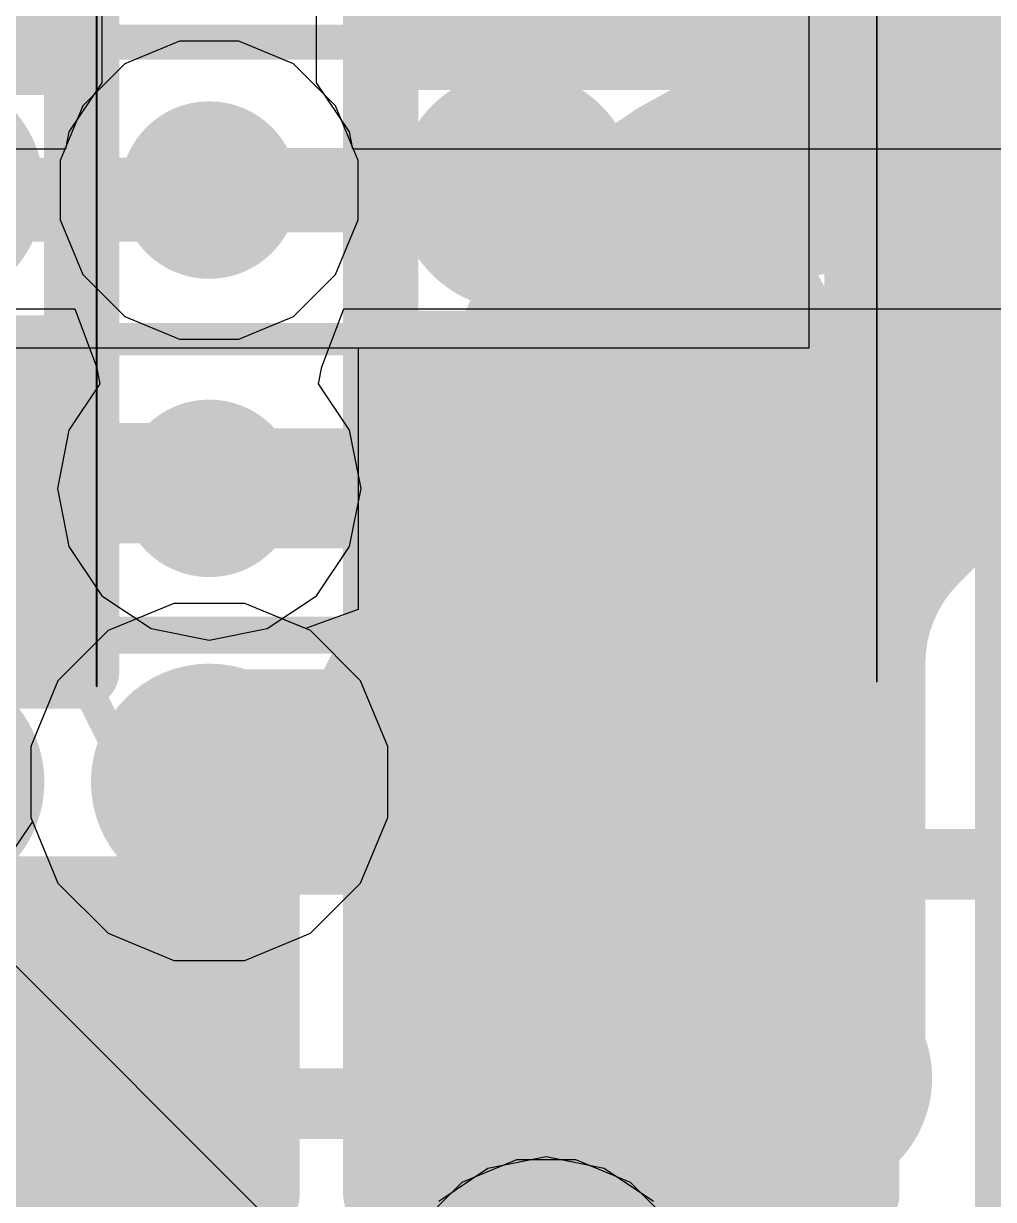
# Model space of a CAD drawing. Header units: inches. Extents: x -6 to 284, y -12 to 154.
# Drawn here: x 54.936 to 56.575, y -5.9 to -3.913 of the extents above; entities that cross this region are included whole.
import ezdxf

# ---------------------------------------------------------------- set-up
doc = ezdxf.new("R2010")
doc.units = ezdxf.units.IN
for name, color, linetype in [('Bottom Layer', 5, 'Continuous'), ('Bottom Paste', 16, 'Continuous'), ('Bottom Solder', 6, 'Continuous'), ('Drill Drawing', 1, 'Continuous'), ('GND-1', 16, 'Continuous'), ('GND-2', 90, 'Continuous'), ('GND-3', 216, 'Continuous'), ('GND-4', 54, 'Continuous'), ('PWR-1', 156, 'Continuous'), ('PWR-2', 130, 'Continuous'), ('Signal L1', 76, 'Continuous'), ('Signal L2', 6, 'Continuous'), ('Top Layer', 1, 'Continuous'), ('Top Overlay', 2, 'Continuous'), ('Top Paste', 8, 'Continuous'), ('Top Solder', 216, 'Continuous'), ('Via Holes', 16, 'Continuous')]:
    doc.layers.add(name, color=color, linetype=linetype)

# ---------------------------------------------------------------- blocks, each defined once
blk = doc.blocks.new('FBGA_153_11_5_13__B_131')
at = {"layer": 'Bottom Layer'}
h = blk.add_hatch(color=5, dxfattribs=at)
edge = h.paths.add_edge_path()
edge.add_arc((-1.25, 0.25), 0.127, 0, 360)
h = blk.add_hatch(color=5, dxfattribs=at)
edge = h.paths.add_edge_path()
edge.add_arc((-1.25, -0.25), 0.127, 0, 360)
h = blk.add_hatch(color=5, dxfattribs=at)
edge = h.paths.add_edge_path()
edge.add_arc((-1.25, -0.75), 0.127, 0, 360)
h = blk.add_hatch(color=5, dxfattribs=at)
edge = h.paths.add_edge_path()
edge.add_arc((-1.25, -1.25), 0.127, 0, 360)
h = blk.add_hatch(color=5, dxfattribs=at)
edge = h.paths.add_edge_path()
edge.add_arc((-0.75, -1.25), 0.127, 0, 360)
at = {"layer": 'Bottom Paste'}
h = blk.add_hatch(color=16, dxfattribs=at)
edge = h.paths.add_edge_path()
edge.add_arc((-1.25, 0.25), 0.127, 0, 360)
h = blk.add_hatch(color=16, dxfattribs=at)
edge = h.paths.add_edge_path()
edge.add_arc((-1.25, -0.25), 0.127, 0, 360)
h = blk.add_hatch(color=16, dxfattribs=at)
edge = h.paths.add_edge_path()
edge.add_arc((-1.25, -0.75), 0.127, 0, 360)
h = blk.add_hatch(color=16, dxfattribs=at)
edge = h.paths.add_edge_path()
edge.add_arc((-1.25, -1.25), 0.127, 0, 360)
h = blk.add_hatch(color=16, dxfattribs=at)
edge = h.paths.add_edge_path()
edge.add_arc((-0.75, -1.25), 0.127, 0, 360)
at = {"layer": 'Bottom Solder'}
h = blk.add_hatch(color=6, dxfattribs=at)
edge = h.paths.add_edge_path()
edge.add_arc((-2.25, 0.25), 0.202, 0, 360)
h = blk.add_hatch(color=6, dxfattribs=at)
edge = h.paths.add_edge_path()
edge.add_arc((-1.25, 0.25), 0.202, 0, 360)
h = blk.add_hatch(color=6, dxfattribs=at)
edge = h.paths.add_edge_path()
edge.add_arc((-2.25, -0.25), 0.202, 0, 360)
h = blk.add_hatch(color=6, dxfattribs=at)
edge = h.paths.add_edge_path()
edge.add_arc((-1.25, -0.25), 0.202, 0, 360)
h = blk.add_hatch(color=6, dxfattribs=at)
edge = h.paths.add_edge_path()
edge.add_arc((-2.25, -0.75), 0.202, 0, 360)
h = blk.add_hatch(color=6, dxfattribs=at)
edge = h.paths.add_edge_path()
edge.add_arc((-1.25, -0.75), 0.202, 0, 360)
h = blk.add_hatch(color=6, dxfattribs=at)
edge = h.paths.add_edge_path()
edge.add_arc((-2.25, -1.25), 0.202, 0, 360)
h = blk.add_hatch(color=6, dxfattribs=at)
edge = h.paths.add_edge_path()
edge.add_arc((-1.25, -1.25), 0.202, 0, 360)
h = blk.add_hatch(color=6, dxfattribs=at)
edge = h.paths.add_edge_path()
edge.add_arc((-0.75, -1.25), 0.202, 0, 360)
h = blk.add_hatch(color=6, dxfattribs=at)
edge = h.paths.add_edge_path()
edge.add_arc((-0.25, -1.25), 0.202, 0, 360)
blk = doc.blocks.new('R___0402_158')
at = {"layer": 'Top Layer'}
for points in [[(-0.6985, -0.3175), (-0.6985, 0.3175), (-0.2413, 0.3175), (-0.2413, -0.3175)], [(0.2413, -0.3175), (0.2413, 0.3175), (0.6985, 0.3175), (0.6985, -0.3175)]]:
    blk.add_hatch(color=1, dxfattribs=at).paths.add_polyline_path(points)
at = {"layer": 'Top Paste'}
for points in [[(-0.6985, -0.3175), (-0.6985, 0.3175), (-0.2413, 0.3175), (-0.2413, -0.3175)], [(0.2413, -0.3175), (0.2413, 0.3175), (0.6985, 0.3175), (0.6985, -0.3175)]]:
    blk.add_hatch(color=8, dxfattribs=at).paths.add_polyline_path(points)
at = {"layer": 'Top Solder'}
for points in [[(-0.7535, -0.3725), (-0.7535, 0.3725), (-0.1863, 0.3725), (-0.1863, -0.3725)], [(0.1863, -0.3725), (0.1863, 0.3725), (0.7535, 0.3725), (0.7535, -0.3725)]]:
    blk.add_hatch(color=216, dxfattribs=at).paths.add_polyline_path(points)
at = {"layer": 'Top Overlay'}
for points in [[(-0.7874, 0.4064, 0.127, 0.127, 0), (0.7874, 0.4064, 0.127, 0.127, 0)], [(-0.7874, 0.4064, 0.127, 0.127, 0), (-0.7874, -0.4064, 0.127, 0.127, 0)], [(0.7874, 0.4064, 0.127, 0.127, 0), (0.7874, -0.4064, 0.127, 0.127, 0)], [(-0.7874, -0.4064, 0.127, 0.127, 0), (0.7874, -0.4064, 0.127, 0.127, 0)], [(-0.8128, -0.4318, 0.00323, 0.00323, 0), (0.8128, -0.4318, 0.00323, 0.00323, 0)]]:
    blk.add_lwpolyline(points, format="xyseb", dxfattribs=at)
for points in [[(-0.8191, 0.4064, 0.0635, 0.0635, 1), (-0.7556, 0.4064, 0.0635, 0.0635, 1)], [(-0.8191, 0.4064, 0.0635, 0.0635, 1), (-0.7556, 0.4064, 0.0635, 0.0635, 1)], [(0.7556, 0.4064, 0.0635, 0.0635, 1), (0.8191, 0.4064, 0.0635, 0.0635, 1)], [(0.7556, 0.4064, 0.0635, 0.0635, 1), (0.8191, 0.4064, 0.0635, 0.0635, 1)], [(-0.8191, -0.4064, 0.0635, 0.0635, 1), (-0.7556, -0.4064, 0.0635, 0.0635, 1)], [(-0.8191, -0.4064, 0.0635, 0.0635, 1), (-0.7556, -0.4064, 0.0635, 0.0635, 1)], [(0.7556, -0.4064, 0.0635, 0.0635, 1), (0.8191, -0.4064, 0.0635, 0.0635, 1)], [(0.7556, -0.4064, 0.0635, 0.0635, 1), (0.8191, -0.4064, 0.0635, 0.0635, 1)], [(-0.8136, -0.4318, 0.00161, 0.00161, 1), (-0.812, -0.4318, 0.00161, 0.00161, 1)], [(0.812, -0.4318, 0.00161, 0.00161, 1), (0.8136, -0.4318, 0.00161, 0.00161, 1)]]:
    blk.add_lwpolyline(points, format="xyseb", close=True, dxfattribs=at)
blk = doc.blocks.new('R___0402_159')
at = {"layer": 'Top Layer'}
for points in [[(-0.6985, -0.3175), (-0.6985, 0.3175), (-0.2413, 0.3175), (-0.2413, -0.3175)], [(0.2413, -0.3175), (0.2413, 0.3175), (0.6985, 0.3175), (0.6985, -0.3175)]]:
    blk.add_hatch(color=1, dxfattribs=at).paths.add_polyline_path(points)
at = {"layer": 'Top Paste'}
for points in [[(-0.6985, -0.3175), (-0.6985, 0.3175), (-0.2413, 0.3175), (-0.2413, -0.3175)], [(0.2413, -0.3175), (0.2413, 0.3175), (0.6985, 0.3175), (0.6985, -0.3175)]]:
    blk.add_hatch(color=8, dxfattribs=at).paths.add_polyline_path(points)
at = {"layer": 'Top Solder'}
for points in [[(-0.7535, -0.3725), (-0.7535, 0.3725), (-0.1863, 0.3725), (-0.1863, -0.3725)], [(0.1863, -0.3725), (0.1863, 0.3725), (0.7535, 0.3725), (0.7535, -0.3725)]]:
    blk.add_hatch(color=216, dxfattribs=at).paths.add_polyline_path(points)
at = {"layer": 'Top Overlay'}
for points in [[(-0.7874, 0.4064, 0.127, 0.127, 0), (0.7874, 0.4064, 0.127, 0.127, 0)], [(-0.7874, 0.4064, 0.127, 0.127, 0), (-0.7874, -0.4064, 0.127, 0.127, 0)], [(0.7874, 0.4064, 0.127, 0.127, 0), (0.7874, -0.4064, 0.127, 0.127, 0)], [(-0.7874, -0.4064, 0.127, 0.127, 0), (0.7874, -0.4064, 0.127, 0.127, 0)], [(-0.8128, -0.4318, 0.00323, 0.00323, 0), (0.8128, -0.4318, 0.00323, 0.00323, 0)]]:
    blk.add_lwpolyline(points, format="xyseb", dxfattribs=at)
for points in [[(-0.8191, 0.4064, 0.0635, 0.0635, 1), (-0.7556, 0.4064, 0.0635, 0.0635, 1)], [(-0.8191, 0.4064, 0.0635, 0.0635, 1), (-0.7556, 0.4064, 0.0635, 0.0635, 1)], [(0.7556, 0.4064, 0.0635, 0.0635, 1), (0.8191, 0.4064, 0.0635, 0.0635, 1)], [(0.7556, 0.4064, 0.0635, 0.0635, 1), (0.8191, 0.4064, 0.0635, 0.0635, 1)], [(-0.8191, -0.4064, 0.0635, 0.0635, 1), (-0.7556, -0.4064, 0.0635, 0.0635, 1)], [(-0.8191, -0.4064, 0.0635, 0.0635, 1), (-0.7556, -0.4064, 0.0635, 0.0635, 1)], [(0.7556, -0.4064, 0.0635, 0.0635, 1), (0.8191, -0.4064, 0.0635, 0.0635, 1)], [(0.7556, -0.4064, 0.0635, 0.0635, 1), (0.8191, -0.4064, 0.0635, 0.0635, 1)], [(-0.8136, -0.4318, 0.00161, 0.00161, 1), (-0.812, -0.4318, 0.00161, 0.00161, 1)], [(0.812, -0.4318, 0.00161, 0.00161, 1), (0.8136, -0.4318, 0.00161, 0.00161, 1)]]:
    blk.add_lwpolyline(points, format="xyseb", close=True, dxfattribs=at)
blk = doc.blocks.new('C___0402_323')
at = {"layer": 'Top Layer'}
for points in [[(-0.6985, -0.3175), (-0.6985, 0.3175), (-0.2413, 0.3175), (-0.2413, -0.3175)], [(0.2413, -0.3175), (0.2413, 0.3175), (0.6985, 0.3175), (0.6985, -0.3175)]]:
    blk.add_hatch(color=1, dxfattribs=at).paths.add_polyline_path(points)
at = {"layer": 'Top Paste'}
for points in [[(-0.6985, -0.3175), (-0.6985, 0.3175), (-0.2413, 0.3175), (-0.2413, -0.3175)], [(0.2413, -0.3175), (0.2413, 0.3175), (0.6985, 0.3175), (0.6985, -0.3175)]]:
    blk.add_hatch(color=8, dxfattribs=at).paths.add_polyline_path(points)
at = {"layer": 'Top Solder'}
for points in [[(-0.7585, -0.3775), (-0.7585, 0.3775), (-0.1813, 0.3775), (-0.1813, -0.3775)], [(0.1813, -0.3775), (0.1813, 0.3775), (0.7585, 0.3775), (0.7585, -0.3775)]]:
    blk.add_hatch(color=216, dxfattribs=at).paths.add_polyline_path(points)
at = {"layer": 'Top Overlay'}
for points in [[(-0.7874, 0.4064, 0.127, 0.127, 0), (-0.2794, 0.4064, 0.127, 0.127, 0)], [(-0.7874, 0.4064, 0.127, 0.127, 0), (-0.7874, -0.4064, 0.127, 0.127, 0)], [(0.2794, 0.4064, 0.127, 0.127, 0), (0.7874, 0.4064, 0.127, 0.127, 0)], [(0.7874, 0.4064, 0.127, 0.127, 0), (0.7874, -0.4064, 0.127, 0.127, 0)], [(-0.7874, -0.4064, 0.127, 0.127, 0), (-0.2794, -0.4064, 0.127, 0.127, 0)], [(0.7874, -0.4064, 0.127, 0.127, 0), (0.2794, -0.4064, 0.127, 0.127, 0)]]:
    blk.add_lwpolyline(points, format="xyseb", dxfattribs=at)
for points in [[(-0.8191, 0.4064, 0.0635, 0.0635, 1), (-0.7556, 0.4064, 0.0635, 0.0635, 1)], [(-0.8191, 0.4064, 0.0635, 0.0635, 1), (-0.7556, 0.4064, 0.0635, 0.0635, 1)], [(-0.3111, 0.4064, 0.0635, 0.0635, 1), (-0.2477, 0.4064, 0.0635, 0.0635, 1)], [(0.2477, 0.4064, 0.0635, 0.0635, 1), (0.3112, 0.4064, 0.0635, 0.0635, 1)], [(0.7556, 0.4064, 0.0635, 0.0635, 1), (0.8191, 0.4064, 0.0635, 0.0635, 1)], [(0.7556, 0.4064, 0.0635, 0.0635, 1), (0.8191, 0.4064, 0.0635, 0.0635, 1)], [(-0.8191, -0.4064, 0.0635, 0.0635, 1), (-0.7556, -0.4064, 0.0635, 0.0635, 1)], [(-0.8191, -0.4064, 0.0635, 0.0635, 1), (-0.7556, -0.4064, 0.0635, 0.0635, 1)], [(-0.3111, -0.4064, 0.0635, 0.0635, 1), (-0.2477, -0.4064, 0.0635, 0.0635, 1)], [(0.2477, -0.4064, 0.0635, 0.0635, 1), (0.3112, -0.4064, 0.0635, 0.0635, 1)], [(0.7556, -0.4064, 0.0635, 0.0635, 1), (0.8191, -0.4064, 0.0635, 0.0635, 1)], [(0.7556, -0.4064, 0.0635, 0.0635, 1), (0.8191, -0.4064, 0.0635, 0.0635, 1)]]:
    blk.add_lwpolyline(points, format="xyseb", close=True, dxfattribs=at)
blk = doc.blocks.new('C___0402_327')
at = {"layer": 'Top Layer'}
for points in [[(-0.6985, -0.3175), (-0.6985, 0.3175), (-0.2413, 0.3175), (-0.2413, -0.3175)], [(0.2413, -0.3175), (0.2413, 0.3175), (0.6985, 0.3175), (0.6985, -0.3175)]]:
    blk.add_hatch(color=1, dxfattribs=at).paths.add_polyline_path(points)
at = {"layer": 'Top Paste'}
for points in [[(-0.6985, -0.3175), (-0.6985, 0.3175), (-0.2413, 0.3175), (-0.2413, -0.3175)], [(0.2413, -0.3175), (0.2413, 0.3175), (0.6985, 0.3175), (0.6985, -0.3175)]]:
    blk.add_hatch(color=8, dxfattribs=at).paths.add_polyline_path(points)
at = {"layer": 'Top Solder'}
for points in [[(-0.7585, -0.3775), (-0.7585, 0.3775), (-0.1813, 0.3775), (-0.1813, -0.3775)], [(0.1813, -0.3775), (0.1813, 0.3775), (0.7585, 0.3775), (0.7585, -0.3775)]]:
    blk.add_hatch(color=216, dxfattribs=at).paths.add_polyline_path(points)
at = {"layer": 'Top Overlay'}
for points in [[(-0.7874, 0.4064, 0.127, 0.127, 0), (-0.2794, 0.4064, 0.127, 0.127, 0)], [(-0.7874, 0.4064, 0.127, 0.127, 0), (-0.7874, -0.4064, 0.127, 0.127, 0)], [(0.2794, 0.4064, 0.127, 0.127, 0), (0.7874, 0.4064, 0.127, 0.127, 0)], [(0.7874, 0.4064, 0.127, 0.127, 0), (0.7874, -0.4064, 0.127, 0.127, 0)], [(-0.7874, -0.4064, 0.127, 0.127, 0), (-0.2794, -0.4064, 0.127, 0.127, 0)], [(0.2794, -0.4064, 0.127, 0.127, 0), (0.7874, -0.4064, 0.127, 0.127, 0)]]:
    blk.add_lwpolyline(points, format="xyseb", dxfattribs=at)
for points in [[(-0.8191, 0.4064, 0.0635, 0.0635, 1), (-0.7556, 0.4064, 0.0635, 0.0635, 1)], [(-0.8191, 0.4064, 0.0635, 0.0635, 1), (-0.7556, 0.4064, 0.0635, 0.0635, 1)], [(-0.3111, 0.4064, 0.0635, 0.0635, 1), (-0.2477, 0.4064, 0.0635, 0.0635, 1)], [(0.2477, 0.4064, 0.0635, 0.0635, 1), (0.3111, 0.4064, 0.0635, 0.0635, 1)], [(0.7556, 0.4064, 0.0635, 0.0635, 1), (0.8191, 0.4064, 0.0635, 0.0635, 1)], [(0.7556, 0.4064, 0.0635, 0.0635, 1), (0.8191, 0.4064, 0.0635, 0.0635, 1)], [(-0.8191, -0.4064, 0.0635, 0.0635, 1), (-0.7556, -0.4064, 0.0635, 0.0635, 1)], [(-0.8191, -0.4064, 0.0635, 0.0635, 1), (-0.7556, -0.4064, 0.0635, 0.0635, 1)], [(-0.3111, -0.4064, 0.0635, 0.0635, 1), (-0.2477, -0.4064, 0.0635, 0.0635, 1)], [(0.2477, -0.4064, 0.0635, 0.0635, 1), (0.3111, -0.4064, 0.0635, 0.0635, 1)], [(0.7556, -0.4064, 0.0635, 0.0635, 1), (0.8191, -0.4064, 0.0635, 0.0635, 1)], [(0.7556, -0.4064, 0.0635, 0.0635, 1), (0.8191, -0.4064, 0.0635, 0.0635, 1)]]:
    blk.add_lwpolyline(points, format="xyseb", close=True, dxfattribs=at)

msp = doc.modelspace()

# ---------------------------------------------------------------- hatches: boundary and pattern name
at = {"layer": 'Bottom Layer'}
h = msp.add_hatch(color=5, dxfattribs=at)
edge = h.paths.add_edge_path()
edge.add_arc((55.2499, -4.1944), 0.15, 0, 360)
h = msp.add_hatch(color=5, dxfattribs=at)
edge = h.paths.add_edge_path()
edge.add_arc((55.2499, -4.6983), 0.15, 0, 360)
h = msp.add_hatch(color=5, dxfattribs=at)
edge = h.paths.add_edge_path()
edge.add_arc((55.2501, -5.1944), 0.2, 0, 360)
at = {"layer": 'GND-1'}
h = msp.add_hatch(color=16, dxfattribs=at)
edge = h.paths.add_edge_path()
edge.add_arc((55.2499, -4.1944), 0.15, 0, 360)
h = msp.add_hatch(color=16, dxfattribs=at)
edge = h.paths.add_edge_path()
edge.add_arc((55.2499, -4.6983), 0.15, 0, 360)
h = msp.add_hatch(color=16, dxfattribs=at)
edge = h.paths.add_edge_path()
edge.add_arc((55.2501, -5.1944), 0.2, 0, 360)
at = {"layer": 'GND-2'}
h = msp.add_hatch(color=90, dxfattribs=at)
edge = h.paths.add_edge_path()
edge.add_arc((55.2499, -4.1944), 0.15, 0, 360)
h = msp.add_hatch(color=90, dxfattribs=at)
edge = h.paths.add_edge_path()
edge.add_arc((55.2499, -4.6983), 0.15, 0, 360)
h = msp.add_hatch(color=90, dxfattribs=at)
edge = h.paths.add_edge_path()
edge.add_arc((55.2501, -5.1944), 0.2, 0, 360)
at = {"layer": 'GND-3'}
h = msp.add_hatch(color=216, dxfattribs=at)
edge = h.paths.add_edge_path()
edge.add_arc((55.2499, -4.1944), 0.15, 0, 360)
h = msp.add_hatch(color=216, dxfattribs=at)
edge = h.paths.add_edge_path()
edge.add_arc((55.2499, -4.6983), 0.15, 0, 360)
h = msp.add_hatch(color=216, dxfattribs=at)
edge = h.paths.add_edge_path()
edge.add_arc((55.2501, -5.1944), 0.2, 0, 360)
at = {"layer": 'GND-4'}
h = msp.add_hatch(color=54, dxfattribs=at)
edge = h.paths.add_edge_path()
edge.add_arc((55.2499, -4.1944), 0.15, 0, 360)
h = msp.add_hatch(color=54, dxfattribs=at)
edge = h.paths.add_edge_path()
edge.add_arc((55.2499, -4.6983), 0.15, 0, 360)
h = msp.add_hatch(color=54, dxfattribs=at)
edge = h.paths.add_edge_path()
edge.add_arc((55.2501, -5.1944), 0.2, 0, 360)
at = {"layer": 'PWR-1'}
h = msp.add_hatch(color=156, dxfattribs=at)
edge = h.paths.add_edge_path()
edge.add_arc((55.2499, -4.1944), 0.15, 0, 360)
h = msp.add_hatch(color=156, dxfattribs=at)
edge = h.paths.add_edge_path()
edge.add_arc((55.2499, -4.6983), 0.15, 0, 360)
h = msp.add_hatch(color=156, dxfattribs=at)
edge = h.paths.add_edge_path()
edge.add_arc((55.2501, -5.1944), 0.2, 0, 360)
at = {"layer": 'PWR-2'}
h = msp.add_hatch(color=130, dxfattribs=at)
edge = h.paths.add_edge_path()
edge.add_arc((55.2499, -4.1944), 0.15, 0, 360)
h = msp.add_hatch(color=130, dxfattribs=at)
edge = h.paths.add_edge_path()
edge.add_arc((55.2499, -4.6983), 0.15, 0, 360)
h = msp.add_hatch(color=130, dxfattribs=at)
edge = h.paths.add_edge_path()
edge.add_arc((55.2501, -5.1944), 0.2, 0, 360)
at = {"layer": 'Signal L1'}
h = msp.add_hatch(color=76, dxfattribs=at)
edge = h.paths.add_edge_path()
edge.add_arc((55.2499, -4.1944), 0.15, 0, 360)
h = msp.add_hatch(color=76, dxfattribs=at)
edge = h.paths.add_edge_path()
edge.add_arc((55.2499, -4.6983), 0.15, 0, 360)
h = msp.add_hatch(color=76, dxfattribs=at)
edge = h.paths.add_edge_path()
edge.add_arc((55.2501, -5.1944), 0.2, 0, 360)
at = {"layer": 'Signal L2'}
h = msp.add_hatch(color=6, dxfattribs=at)
edge = h.paths.add_edge_path()
edge.add_arc((55.2499, -4.1944), 0.15, 0, 360)
h = msp.add_hatch(color=6, dxfattribs=at)
edge = h.paths.add_edge_path()
edge.add_arc((55.2499, -4.6983), 0.15, 0, 360)
h = msp.add_hatch(color=6, dxfattribs=at)
edge = h.paths.add_edge_path()
edge.add_arc((55.2501, -5.1944), 0.2, 0, 360)
at = {"layer": 'Top Layer'}
h = msp.add_hatch(color=1, dxfattribs=at)
edge = h.paths.add_edge_path()
edge.add_arc((55.2499, -4.1944), 0.15, 0, 360)
h = msp.add_hatch(color=1, dxfattribs=at)
edge = h.paths.add_edge_path()
edge.add_arc((55.2499, -4.6983), 0.15, 0, 360)
h = msp.add_hatch(color=1, dxfattribs=at)
edge = h.paths.add_edge_path()
edge.add_arc((55.2501, -5.1944), 0.2, 0, 360)
msp.add_hatch(color=1, dxfattribs=at).paths.add_polyline_path([(54.6154, -5.9296), (55.3458, -5.9296), (55.3458, -5.4724), (54.6154, -5.4724)])
at = {"layer": 'Via Holes'}
h = msp.add_hatch(color=7, dxfattribs=at)
edge = h.paths.add_edge_path()
edge.add_arc((55.2499, -4.1944), 0.075, 0, 360)
h = msp.add_hatch(color=7, dxfattribs=at)
edge = h.paths.add_edge_path()
edge.add_arc((55.2499, -4.6983), 0.075, 0, 360)
h = msp.add_hatch(color=7, dxfattribs=at)
edge = h.paths.add_edge_path()
edge.add_arc((55.2501, -5.1944), 0.1, 0, 360)

# ---------------------------------------------------------------- linework, layer by layer
at = {"layer": 'Bottom Layer'}
for points in [[(56.5346, -4.0287, 0.381, 0.381, -0.414214), (56.8943, -3.669, 0.381, 0.381, 0)], [(56.5346, -4.546, 0.381, 0.381, 0), (56.5346, -4.0287, 0.381, 0.381, 0)], [(55.2499, -4.1944, 0.1041, 0.1041, 0), (55.7693, -4.1944, 0.1041, 0.1041, 0)], [(56.3808, -4.7252, 0.381, 0.381, 0), (56.4838, -4.6222, 0.381, 0.381, 0)], [(56.4838, -4.6222, 0.254, 0.254, 0), (57.0828, -4.6222, 0.254, 0.254, 0)], [(56.2694, -4.9944, 0.381, 0.381, -0.198764), (56.3808, -4.7252, 0.381, 0.381, 0)], [(55.2499, -4.6983, 0.2032, 0.2032, 0), (55.7653, -4.6983, 0.2032, 0.2032, 0)], [(56.2694, -5.2124, 0.381, 0.381, 0), (56.2694, -4.9944, 0.381, 0.381, 0)], [(55.2501, -5.1944, 0.381, 0.381, 0), (55.7693, -5.1944, 0.381, 0.381, 0)], [(55.7693, -5.1944, 0.381, 0.381, 0), (56.2514, -5.1944, 0.381, 0.381, 0)], [(56.2694, -5.6945, 0.381, 0.381, 0), (56.2694, -5.2124, 0.381, 0.381, 0)], [(56.2514, -5.1944, 0.254, 0.254, 0), (56.2694, -5.2124, 0.254, 0.254, 0)]]:
    msp.add_lwpolyline(points, format="xyseb", dxfattribs=at)
for points in [[(56.4394, -4.0287, 0.1905, 0.1905, 1), (56.6299, -4.0287, 0.1905, 0.1905, 1)], [(56.4394, -4.0287, 0.1905, 0.1905, 1), (56.6299, -4.0287, 0.1905, 0.1905, 1)], [(55.2239, -4.1944, 0.0521, 0.0521, 1), (55.2759, -4.1944, 0.0521, 0.0521, 1)], [(55.7432, -4.1944, 0.0521, 0.0521, 1), (55.7953, -4.1944, 0.0521, 0.0521, 1)], [(56.4394, -4.546, 0.1905, 0.1905, 1), (56.6299, -4.546, 0.1905, 0.1905, 1)], [(56.3886, -4.6222, 0.1905, 0.1905, 1), (56.5791, -4.6222, 0.1905, 0.1905, 1)], [(56.4203, -4.6222, 0.127, 0.127, 1), (56.5473, -4.6222, 0.127, 0.127, 1)], [(56.2856, -4.7252, 0.1905, 0.1905, 1), (56.4761, -4.7252, 0.1905, 0.1905, 1)], [(56.2856, -4.7252, 0.1905, 0.1905, 1), (56.4761, -4.7252, 0.1905, 0.1905, 1)], [(55.1991, -4.6983, 0.1016, 0.1016, 1), (55.3007, -4.6983, 0.1016, 0.1016, 1)], [(55.7145, -4.6983, 0.1016, 0.1016, 1), (55.8161, -4.6983, 0.1016, 0.1016, 1)], [(56.1742, -4.9944, 0.1905, 0.1905, 1), (56.3647, -4.9944, 0.1905, 0.1905, 1)], [(56.1742, -4.9944, 0.1905, 0.1905, 1), (56.3647, -4.9944, 0.1905, 0.1905, 1)], [(55.1549, -5.1944, 0.1905, 0.1905, 1), (55.3454, -5.1944, 0.1905, 0.1905, 1)], [(55.674, -5.1944, 0.1905, 0.1905, 1), (55.8645, -5.1944, 0.1905, 0.1905, 1)], [(55.674, -5.1944, 0.1905, 0.1905, 1), (55.8645, -5.1944, 0.1905, 0.1905, 1)], [(56.1561, -5.1944, 0.1905, 0.1905, 1), (56.3466, -5.1944, 0.1905, 0.1905, 1)], [(56.1742, -5.2124, 0.1905, 0.1905, 1), (56.3647, -5.2124, 0.1905, 0.1905, 1)], [(56.1742, -5.2124, 0.1905, 0.1905, 1), (56.3647, -5.2124, 0.1905, 0.1905, 1)], [(56.1879, -5.1944, 0.127, 0.127, 1), (56.3149, -5.1944, 0.127, 0.127, 1)], [(56.2059, -5.2124, 0.127, 0.127, 1), (56.3329, -5.2124, 0.127, 0.127, 1)], [(56.1742, -5.6945, 0.1905, 0.1905, 1), (56.3647, -5.6945, 0.1905, 0.1905, 1)]]:
    msp.add_lwpolyline(points, format="xyseb", close=True, dxfattribs=at)
at = {"layer": 'Drill Drawing'}
for points in [[(54.9959, -3.9485, 0.0508, 0.0508, 0), (54.9959, -3.4405, 0.0508, 0.0508, 0)], [(55.5039, -3.9485, 0.0508, 0.0508, 0), (55.5039, -3.4405, 0.0508, 0.0508, 0)], [(54.9959, -3.9404, 0.0508, 0.0508, 0), (55.5039, -3.9404, 0.0508, 0.0508, 0)], [(54.9959, -4.4484, 0.0508, 0.0508, 0), (54.9959, -3.9404, 0.0508, 0.0508, 0)], [(54.9959, -3.9485, 0.0508, 0.0508, 0), (55.5039, -3.9485, 0.0508, 0.0508, 0)], [(55.5039, -4.4484, 0.0508, 0.0508, 0), (55.5039, -3.9404, 0.0508, 0.0508, 0)], [(54.9959, -4.4443, 0.0508, 0.0508, 0), (55.5039, -4.4443, 0.0508, 0.0508, 0)], [(54.9959, -4.9523, 0.0508, 0.0508, 0), (54.9959, -4.4443, 0.0508, 0.0508, 0)], [(54.9959, -4.4484, 0.0508, 0.0508, 0), (55.5039, -4.4484, 0.0508, 0.0508, 0)], [(55.5039, -4.9523, 0.0508, 0.0508, 0), (55.5039, -4.4443, 0.0508, 0.0508, 0)], [(54.9959, -4.9523, 0.0508, 0.0508, 0), (55.5039, -4.9523, 0.0508, 0.0508, 0)], [(54.9961, -4.9404, 0.0508, 0.0508, 0), (55.5041, -4.9404, 0.0508, 0.0508, 0)], [(54.9961, -4.9404, 0.0508, 0.0508, 0), (55.2501, -5.4484, 0.0508, 0.0508, 0)], [(55.2501, -5.4484, 0.0508, 0.0508, 0), (55.5041, -4.9404, 0.0508, 0.0508, 0)], [(55.5651, -5.8304, 0.0508, 0.0508, 0), (56.0731, -5.8304, 0.0508, 0.0508, 0)], [(55.5651, -6.3384, 0.0508, 0.0508, 0), (55.5651, -5.8304, 0.0508, 0.0508, 0)], [(56.0731, -6.3384, 0.0508, 0.0508, 0), (56.0731, -5.8304, 0.0508, 0.0508, 0)]]:
    msp.add_lwpolyline(points, format="xyseb", dxfattribs=at)
for points in [[(54.9832, -3.9404, 0.0254, 0.0254, 1), (55.0086, -3.9404, 0.0254, 0.0254, 1)], [(54.9832, -3.9404, 0.0254, 0.0254, 1), (55.0086, -3.9404, 0.0254, 0.0254, 1)], [(54.9832, -3.9485, 0.0254, 0.0254, 1), (55.0086, -3.9485, 0.0254, 0.0254, 1)], [(54.9832, -3.9485, 0.0254, 0.0254, 1), (55.0086, -3.9485, 0.0254, 0.0254, 1)], [(55.4912, -3.9404, 0.0254, 0.0254, 1), (55.5166, -3.9404, 0.0254, 0.0254, 1)], [(55.4912, -3.9404, 0.0254, 0.0254, 1), (55.5166, -3.9404, 0.0254, 0.0254, 1)], [(55.4912, -3.9485, 0.0254, 0.0254, 1), (55.5166, -3.9485, 0.0254, 0.0254, 1)], [(55.4912, -3.9485, 0.0254, 0.0254, 1), (55.5166, -3.9485, 0.0254, 0.0254, 1)], [(54.9832, -4.4443, 0.0254, 0.0254, 1), (55.0086, -4.4443, 0.0254, 0.0254, 1)], [(54.9832, -4.4443, 0.0254, 0.0254, 1), (55.0086, -4.4443, 0.0254, 0.0254, 1)], [(54.9832, -4.4484, 0.0254, 0.0254, 1), (55.0086, -4.4484, 0.0254, 0.0254, 1)], [(54.9832, -4.4484, 0.0254, 0.0254, 1), (55.0086, -4.4484, 0.0254, 0.0254, 1)], [(55.4912, -4.4443, 0.0254, 0.0254, 1), (55.5166, -4.4443, 0.0254, 0.0254, 1)], [(55.4912, -4.4443, 0.0254, 0.0254, 1), (55.5166, -4.4443, 0.0254, 0.0254, 1)], [(55.4912, -4.4484, 0.0254, 0.0254, 1), (55.5166, -4.4484, 0.0254, 0.0254, 1)], [(55.4912, -4.4484, 0.0254, 0.0254, 1), (55.5166, -4.4484, 0.0254, 0.0254, 1)], [(54.9832, -4.9523, 0.0254, 0.0254, 1), (55.0086, -4.9523, 0.0254, 0.0254, 1)], [(54.9832, -4.9523, 0.0254, 0.0254, 1), (55.0086, -4.9523, 0.0254, 0.0254, 1)], [(54.9834, -4.9404, 0.0254, 0.0254, 1), (55.0088, -4.9404, 0.0254, 0.0254, 1)], [(54.9834, -4.9404, 0.0254, 0.0254, 1), (55.0088, -4.9404, 0.0254, 0.0254, 1)], [(55.4912, -4.9523, 0.0254, 0.0254, 1), (55.5166, -4.9523, 0.0254, 0.0254, 1)], [(55.4912, -4.9523, 0.0254, 0.0254, 1), (55.5166, -4.9523, 0.0254, 0.0254, 1)], [(55.4914, -4.9404, 0.0254, 0.0254, 1), (55.5168, -4.9404, 0.0254, 0.0254, 1)], [(55.4914, -4.9404, 0.0254, 0.0254, 1), (55.5168, -4.9404, 0.0254, 0.0254, 1)], [(55.2374, -5.4484, 0.0254, 0.0254, 1), (55.2628, -5.4484, 0.0254, 0.0254, 1)], [(55.2374, -5.4484, 0.0254, 0.0254, 1), (55.2628, -5.4484, 0.0254, 0.0254, 1)], [(55.5524, -5.8304, 0.0254, 0.0254, 1), (55.5778, -5.8304, 0.0254, 0.0254, 1)], [(55.5524, -5.8304, 0.0254, 0.0254, 1), (55.5778, -5.8304, 0.0254, 0.0254, 1)], [(56.0604, -5.8304, 0.0254, 0.0254, 1), (56.0858, -5.8304, 0.0254, 0.0254, 1)], [(56.0604, -5.8304, 0.0254, 0.0254, 1), (56.0858, -5.8304, 0.0254, 0.0254, 1)]]:
    msp.add_lwpolyline(points, format="xyseb", close=True, dxfattribs=at)
at = {"layer": 'GND-1'}
for p, q in [((55.1999, -3.9428), (55.1074, -3.9811)), ((55.3, -3.9428), (55.1999, -3.9428)), ((55.3924, -3.9811), (55.3, -3.9428)), ((55.1074, -3.9811), (55.0366, -4.0518)), ((55.4632, -4.0518), (55.3924, -3.9811)), ((55.0366, -4.0518), (54.9983, -4.1443)), ((55.5015, -4.1443), (55.4632, -4.0518)), ((54.9983, -4.1443), (54.9983, -4.2444)), ((55.5015, -4.2444), (55.5015, -4.1443)), ((54.9983, -4.2444), (55.0366, -4.3369)), ((55.4632, -4.3369), (55.5015, -4.2444)), ((55.0366, -4.3369), (55.1074, -4.4077)), ((55.3924, -4.4077), (55.4632, -4.3369)), ((55.1074, -4.4077), (55.1999, -4.446)), ((55.3, -4.446), (55.3924, -4.4077)), ((55.1999, -4.446), (55.3, -4.446)), ((55.1901, -4.8928), (55.0793, -4.9387)), ((55.3101, -4.8928), (55.1901, -4.8928)), ((55.421, -4.9387), (55.3101, -4.8928)), ((55.0793, -4.9387), (54.9944, -5.0235)), ((55.5058, -5.0235), (55.421, -4.9387)), ((54.9944, -5.0235), (54.9485, -5.1344)), ((55.5517, -5.1344), (55.5058, -5.0235)), ((54.9485, -5.1344), (54.9485, -5.2544)), ((55.5517, -5.2544), (55.5517, -5.1344)), ((54.9485, -5.2544), (54.9944, -5.3652)), ((55.5058, -5.3652), (55.5517, -5.2544)), ((54.9944, -5.3652), (55.0793, -5.45)), ((55.421, -5.45), (55.5058, -5.3652)), ((55.0793, -5.45), (55.1901, -5.496)), ((55.3101, -5.496), (55.421, -5.45)), ((55.1901, -5.496), (55.3101, -5.496)), ((55.7691, -5.8328), (55.6766, -5.8711)), ((55.8692, -5.8328), (55.7691, -5.8328)), ((55.9616, -5.8711), (55.8692, -5.8328)), ((55.6766, -5.8711), (55.6058, -5.9419)), ((56.0324, -5.9419), (55.9616, -5.8711))]:
    msp.add_line(p, q, dxfattribs=at)
at = {"layer": 'GND-2'}
for p, q in [((55.1999, -3.9428), (55.1074, -3.9811)), ((55.3, -3.9428), (55.1999, -3.9428)), ((55.3924, -3.9811), (55.3, -3.9428)), ((55.1074, -3.9811), (55.0366, -4.0518)), ((55.4632, -4.0518), (55.3924, -3.9811)), ((55.0366, -4.0518), (54.9983, -4.1443)), ((55.5015, -4.1443), (55.4632, -4.0518)), ((54.9983, -4.1443), (54.9983, -4.2444)), ((55.5015, -4.2444), (55.5015, -4.1443)), ((54.9983, -4.2444), (55.0366, -4.3369)), ((55.4632, -4.3369), (55.5015, -4.2444)), ((55.0366, -4.3369), (55.1074, -4.4077)), ((55.3924, -4.4077), (55.4632, -4.3369)), ((55.1074, -4.4077), (55.1999, -4.446)), ((55.3, -4.446), (55.3924, -4.4077)), ((55.1999, -4.446), (55.3, -4.446)), ((55.1901, -4.8928), (55.0793, -4.9387)), ((55.3101, -4.8928), (55.1901, -4.8928)), ((55.421, -4.9387), (55.3101, -4.8928)), ((55.0793, -4.9387), (54.9944, -5.0235)), ((55.5058, -5.0235), (55.421, -4.9387)), ((54.9944, -5.0235), (54.9485, -5.1344)), ((55.5517, -5.1344), (55.5058, -5.0235)), ((54.9485, -5.1344), (54.9485, -5.2544)), ((55.5517, -5.2544), (55.5517, -5.1344)), ((54.9485, -5.2544), (54.9944, -5.3652)), ((55.5058, -5.3652), (55.5517, -5.2544)), ((54.9944, -5.3652), (55.0793, -5.45)), ((55.421, -5.45), (55.5058, -5.3652)), ((55.0793, -5.45), (55.1901, -5.496)), ((55.3101, -5.496), (55.421, -5.45)), ((55.1901, -5.496), (55.3101, -5.496)), ((55.7691, -5.8328), (55.6766, -5.8711)), ((55.8692, -5.8328), (55.7691, -5.8328)), ((55.9616, -5.8711), (55.8692, -5.8328)), ((55.6766, -5.8711), (55.6058, -5.9419)), ((56.0324, -5.9419), (55.9616, -5.8711))]:
    msp.add_line(p, q, dxfattribs=at)
at = {"layer": 'GND-3'}
for p, q in [((55.1999, -3.9428), (55.1074, -3.9811)), ((55.3, -3.9428), (55.1999, -3.9428)), ((55.3924, -3.9811), (55.3, -3.9428)), ((55.1074, -3.9811), (55.0366, -4.0518)), ((55.4632, -4.0518), (55.3924, -3.9811)), ((55.0366, -4.0518), (54.9983, -4.1443)), ((55.5015, -4.1443), (55.4632, -4.0518)), ((54.9983, -4.1443), (54.9983, -4.2444)), ((55.5015, -4.2444), (55.5015, -4.1443)), ((54.9983, -4.2444), (55.0366, -4.3369)), ((55.4632, -4.3369), (55.5015, -4.2444)), ((55.0366, -4.3369), (55.1074, -4.4077)), ((55.3924, -4.4077), (55.4632, -4.3369)), ((55.1074, -4.4077), (55.1999, -4.446)), ((55.3, -4.446), (55.3924, -4.4077)), ((55.1999, -4.446), (55.3, -4.446)), ((55.1901, -4.8928), (55.0793, -4.9387)), ((55.3101, -4.8928), (55.1901, -4.8928)), ((55.421, -4.9387), (55.3101, -4.8928)), ((55.0793, -4.9387), (54.9944, -5.0235)), ((55.5058, -5.0235), (55.421, -4.9387)), ((54.9944, -5.0235), (54.9485, -5.1344)), ((55.5517, -5.1344), (55.5058, -5.0235)), ((54.9485, -5.1344), (54.9485, -5.2544)), ((55.5517, -5.2544), (55.5517, -5.1344)), ((54.9485, -5.2544), (54.9944, -5.3652)), ((55.5058, -5.3652), (55.5517, -5.2544)), ((54.9944, -5.3652), (55.0793, -5.45)), ((55.421, -5.45), (55.5058, -5.3652)), ((55.0793, -5.45), (55.1901, -5.496)), ((55.3101, -5.496), (55.421, -5.45)), ((55.1901, -5.496), (55.3101, -5.496)), ((55.7691, -5.8328), (55.6766, -5.8711)), ((55.8692, -5.8328), (55.7691, -5.8328)), ((55.9616, -5.8711), (55.8692, -5.8328)), ((55.6766, -5.8711), (55.6058, -5.9419)), ((56.0324, -5.9419), (55.9616, -5.8711))]:
    msp.add_line(p, q, dxfattribs=at)
at = {"layer": 'GND-4'}
for p, q in [((55.1999, -3.9428), (55.1074, -3.9811)), ((55.3, -3.9428), (55.1999, -3.9428)), ((55.3924, -3.9811), (55.3, -3.9428)), ((55.1074, -3.9811), (55.0366, -4.0518)), ((55.4632, -4.0518), (55.3924, -3.9811)), ((55.0366, -4.0518), (54.9983, -4.1443)), ((55.5015, -4.1443), (55.4632, -4.0518)), ((54.9983, -4.1443), (54.9983, -4.2444)), ((55.5015, -4.2444), (55.5015, -4.1443)), ((54.9983, -4.2444), (55.0366, -4.3369)), ((55.4632, -4.3369), (55.5015, -4.2444)), ((55.0366, -4.3369), (55.1074, -4.4077)), ((55.3924, -4.4077), (55.4632, -4.3369)), ((55.1074, -4.4077), (55.1999, -4.446)), ((55.3, -4.446), (55.3924, -4.4077)), ((55.1999, -4.446), (55.3, -4.446)), ((55.1901, -4.8928), (55.0793, -4.9387)), ((55.3101, -4.8928), (55.1901, -4.8928)), ((55.421, -4.9387), (55.3101, -4.8928)), ((55.0793, -4.9387), (54.9944, -5.0235)), ((55.5058, -5.0235), (55.421, -4.9387)), ((54.9944, -5.0235), (54.9485, -5.1344)), ((55.5517, -5.1344), (55.5058, -5.0235)), ((54.9485, -5.1344), (54.9485, -5.2544)), ((55.5517, -5.2544), (55.5517, -5.1344)), ((54.9485, -5.2544), (54.9944, -5.3652)), ((55.5058, -5.3652), (55.5517, -5.2544)), ((54.9944, -5.3652), (55.0793, -5.45)), ((55.421, -5.45), (55.5058, -5.3652)), ((55.0793, -5.45), (55.1901, -5.496)), ((55.3101, -5.496), (55.421, -5.45)), ((55.1901, -5.496), (55.3101, -5.496)), ((55.7691, -5.8328), (55.6766, -5.8711)), ((55.8692, -5.8328), (55.7691, -5.8328)), ((55.9616, -5.8711), (55.8692, -5.8328)), ((55.6766, -5.8711), (55.6058, -5.9419)), ((56.0324, -5.9419), (55.9616, -5.8711))]:
    msp.add_line(p, q, dxfattribs=at)
at = {"layer": 'PWR-1'}
for p, q in [((55.0685, -3.8759), (55.0685, -4.013)), ((55.4313, -4.013), (55.4313, -3.8759)), ((55.0685, -4.013), (55.0129, -4.0962)), ((55.4869, -4.0962), (55.4313, -4.013)), ((55.0129, -4.0962), (55.0071, -4.1253)), ((55.4927, -4.1253), (55.4869, -4.0962)), ((55.0071, -4.1253), (45.9551, -4.1253)), ((56.8292, -4.1253), (55.4927, -4.1253)), ((45.6759, -4.3948), (55.0226, -4.3948)), ((55.0226, -4.3948), (55.0595, -4.4929)), ((55.4403, -4.4929), (55.4772, -4.3948)), ((55.4772, -4.3948), (57.0762, -4.3948)), ((55.0595, -4.4929), (55.0652, -4.5218)), ((55.4346, -4.5218), (55.4403, -4.4929)), ((55.0652, -4.5218), (55.0129, -4.6001)), ((55.4869, -4.6001), (55.4346, -4.5218)), ((55.0129, -4.6001), (54.9934, -4.6983)), ((55.5064, -4.6983), (55.4869, -4.6001)), ((54.9934, -4.6983), (55.0129, -4.7965)), ((55.4869, -4.7965), (55.5064, -4.6983)), ((55.0129, -4.7965), (55.0685, -4.8797)), ((55.4313, -4.8797), (55.4869, -4.7965)), ((55.0685, -4.8797), (55.1517, -4.9353)), ((55.3481, -4.9353), (55.4313, -4.8797)), ((55.1517, -4.9353), (55.2499, -4.9548)), ((55.2499, -4.9548), (55.3481, -4.9353)), ((55.4446, -6.0264), (54.7684, -5.3502)), ((55.8191, -5.8279), (55.7209, -5.8474)), ((55.9173, -5.8474), (55.8191, -5.8279)), ((55.7209, -5.8474), (55.6377, -5.903)), ((56.0005, -5.903), (55.9173, -5.8474))]:
    msp.add_line(p, q, dxfattribs=at)
msp.add_lwpolyline([(54.6357, -5.4829, 0.1143, 0.1143, 0), (55.8188, -6.6661, 0.1143, 0.1143, 0)], format="xyseb", dxfattribs=at)
at = {"layer": 'PWR-2'}
for points in [[(55.8191, -4.673, 0.381, 0.381, -0.414214), (56.3525, -4.1396, 0.381, 0.381, 0)], [(56.3525, -4.1396, 0.381, 0.381, 0), (57.0828, -4.1396, 0.381, 0.381, 0)], [(55.8191, -6.0844, 0.381, 0.381, 0), (55.8191, -4.673, 0.381, 0.381, 0)]]:
    msp.add_lwpolyline(points, format="xyseb", dxfattribs=at)
for points in [[(56.2573, -4.1396, 0.1905, 0.1905, 1), (56.4478, -4.1396, 0.1905, 0.1905, 1)], [(56.2573, -4.1396, 0.1905, 0.1905, 1), (56.4478, -4.1396, 0.1905, 0.1905, 1)], [(55.7239, -4.673, 0.1905, 0.1905, 1), (55.9144, -4.673, 0.1905, 0.1905, 1)], [(55.7239, -4.673, 0.1905, 0.1905, 1), (55.9144, -4.673, 0.1905, 0.1905, 1)], [(55.7239, -6.0844, 0.1905, 0.1905, 1), (55.9144, -6.0844, 0.1905, 0.1905, 1)]]:
    msp.add_lwpolyline(points, format="xyseb", close=True, dxfattribs=at)
at = {"layer": 'Signal L1'}
for points in [[(55.7693, -5.0119, 0.1194, 0.1194, 0), (55.7693, -2.6664, 0.1194, 0.1194, 0)], [(56.0907, -5.3333, 0.1194, 0.1194, -0.414214), (55.7693, -5.0119, 0.1194, 0.1194, 0)], [(56.0907, -5.3333, 0.1194, 0.1194, 0), (57.0968, -5.3333, 0.1194, 0.1194, 0)], [(54.3202, -5.7379, 0.1194, 0.1194, 0), (56.0673, -5.7379, 0.1194, 0.1194, 0)], [(56.0673, -5.7379, 0.1194, 0.1194, -0.414214), (56.2693, -5.9399, 0.1194, 0.1194, 0)], [(56.2693, -6.0275, 0.1194, 0.1194, 0), (56.2693, -5.9399, 0.1194, 0.1194, 0)]]:
    msp.add_lwpolyline(points, format="xyseb", dxfattribs=at)
for points in [[(55.7394, -5.0119, 0.0597, 0.0597, 1), (55.7991, -5.0119, 0.0597, 0.0597, 1)], [(55.7394, -5.0119, 0.0597, 0.0597, 1), (55.7991, -5.0119, 0.0597, 0.0597, 1)], [(56.0609, -5.3333, 0.0597, 0.0597, 1), (56.1206, -5.3333, 0.0597, 0.0597, 1)], [(56.0609, -5.3333, 0.0597, 0.0597, 1), (56.1206, -5.3333, 0.0597, 0.0597, 1)], [(56.0375, -5.7379, 0.0597, 0.0597, 1), (56.0972, -5.7379, 0.0597, 0.0597, 1)], [(56.0375, -5.7379, 0.0597, 0.0597, 1), (56.0972, -5.7379, 0.0597, 0.0597, 1)], [(56.2394, -5.9399, 0.0597, 0.0597, 1), (56.2991, -5.9399, 0.0597, 0.0597, 1)], [(56.2394, -5.9399, 0.0597, 0.0597, 1), (56.2991, -5.9399, 0.0597, 0.0597, 1)]]:
    msp.add_lwpolyline(points, format="xyseb", close=True, dxfattribs=at)
at = {"layer": 'Signal L2'}
for points in [[(55.1739, -4.1944, 0.1422, 0.1422, 0), (55.2499, -4.1944, 0.1422, 0.1422, 0)], [(55.2499, -4.1944, 0.1422, 0.1422, 0), (55.9019, -4.1944, 0.1422, 0.1422, 0)], [(55.9019, -4.1944, 0.1422, 0.1422, -0.414214), (56.2693, -4.5617, 0.1422, 0.1422, 0)], [(56.2693, -6.2527, 0.1422, 0.1422, 0), (56.2693, -4.5617, 0.1422, 0.1422, 0)]]:
    msp.add_lwpolyline(points, format="xyseb", dxfattribs=at)
for points in [[(55.1384, -4.1944, 0.0711, 0.0711, 1), (55.2095, -4.1944, 0.0711, 0.0711, 1)], [(55.2144, -4.1944, 0.0711, 0.0711, 1), (55.2855, -4.1944, 0.0711, 0.0711, 1)], [(55.2144, -4.1944, 0.0711, 0.0711, 1), (55.2855, -4.1944, 0.0711, 0.0711, 1)], [(55.8664, -4.1944, 0.0711, 0.0711, 1), (55.9375, -4.1944, 0.0711, 0.0711, 1)], [(55.8664, -4.1944, 0.0711, 0.0711, 1), (55.9375, -4.1944, 0.0711, 0.0711, 1)], [(56.2337, -4.5617, 0.0711, 0.0711, 1), (56.3048, -4.5617, 0.0711, 0.0711, 1)], [(56.2337, -4.5617, 0.0711, 0.0711, 1), (56.3048, -4.5617, 0.0711, 0.0711, 1)]]:
    msp.add_lwpolyline(points, format="xyseb", close=True, dxfattribs=at)
at = {"layer": 'Top Layer'}
for p, q in [((56.2636, -4.4611), (56.2636, -3.5213)), ((53.9748, -4.4611), (56.2636, -4.4611)), ((54.1054, -4.4611), (55.5016, -4.4611)), ((55.5016, -4.4611), (55.5016, -4.9032)), ((55.1901, -4.8928), (55.0793, -4.9387)), ((55.3101, -4.8928), (55.1901, -4.8928)), ((55.4127, -4.9353), (55.3101, -4.8928)), ((55.5016, -4.9032), (55.4127, -4.9353)), ((55.0793, -4.9387), (54.9944, -5.0235)), ((54.9944, -5.0235), (54.9485, -5.1344)), ((54.9485, -5.1344), (54.9485, -5.2544)), ((54.9513, -5.261), (54.9019, -5.3349)), ((54.9485, -5.2544), (54.9513, -5.261))]:
    msp.add_line(p, q, dxfattribs=at)
for points in [[(56.5971, -6.2044, 0.1067, 0.1067, 0), (56.5971, -2.474, 0.1067, 0.1067, 0)], [(55.2338, -4.2105, 0.1422, 0.1422, 0), (55.2499, -4.1944, 0.1422, 0.1422, 0)], [(54.6597, -4.2105, 0.1422, 0.1422, 0), (55.2338, -4.2105, 0.1422, 0.1422, 0)], [(55.8191, -5.701, 0.254, 0.254, 0), (55.8191, -4.6815, 0.254, 0.254, 0)], [(54.6281, -4.6897, 0.2032, 0.2032, 0), (55.1653, -4.6897, 0.2032, 0.2032, 0)], [(55.2501, -5.7269, 0.1524, 0.1524, 0), (55.2501, -5.1944, 0.1524, 0.1524, 0)], [(55.8191, -6.0844, 0.3048, 0.3048, 0), (55.8191, -5.7264, 0.3048, 0.3048, 0)], [(55.2501, -5.7269, 0.1524, 0.1524, 0), (55.2559, -5.7326, 0.1524, 0.1524, 0)]]:
    msp.add_lwpolyline(points, format="xyseb", dxfattribs=at)
for points in [[(55.2144, -4.1944, 0.0711, 0.0711, 1), (55.2855, -4.1944, 0.0711, 0.0711, 1)], [(55.1983, -4.2105, 0.0711, 0.0711, 1), (55.2694, -4.2105, 0.0711, 0.0711, 1)], [(55.1983, -4.2105, 0.0711, 0.0711, 1), (55.2694, -4.2105, 0.0711, 0.0711, 1)], [(55.7556, -4.6815, 0.127, 0.127, 1), (55.8826, -4.6815, 0.127, 0.127, 1)], [(55.1145, -4.6897, 0.1016, 0.1016, 1), (55.2161, -4.6897, 0.1016, 0.1016, 1)], [(55.212, -5.1944, 0.0762, 0.0762, 1), (55.2882, -5.1944, 0.0762, 0.0762, 1)], [(55.7429, -5.7264, 0.1524, 0.1524, 1), (55.8953, -5.7264, 0.1524, 0.1524, 1)], [(55.7556, -5.701, 0.127, 0.127, 1), (55.8826, -5.701, 0.127, 0.127, 1)], [(55.212, -5.7269, 0.0762, 0.0762, 1), (55.2882, -5.7269, 0.0762, 0.0762, 1)], [(55.212, -5.7269, 0.0762, 0.0762, 1), (55.2882, -5.7269, 0.0762, 0.0762, 1)], [(55.2178, -5.7326, 0.0762, 0.0762, 1), (55.294, -5.7326, 0.0762, 0.0762, 1)]]:
    msp.add_lwpolyline(points, format="xyseb", close=True, dxfattribs=at)

# ---------------------------------------------------------------- block references
msp.add_blockref('FBGA_153_11_5_13__B_131', (57.0193, -4.4444))
at = {"rotation": 90}
for name, p in [('R___0402_158', (54.6281, -4.2198)), ('R___0402_159', (55.9461, -4.2116)), ('C___0402_327', (54.9329, -6.1709)), ('C___0402_323', (55.9461, -6.1709))]:
    msp.add_blockref(name, p, dxfattribs=at)

doc.saveas('drawing.dxf')
